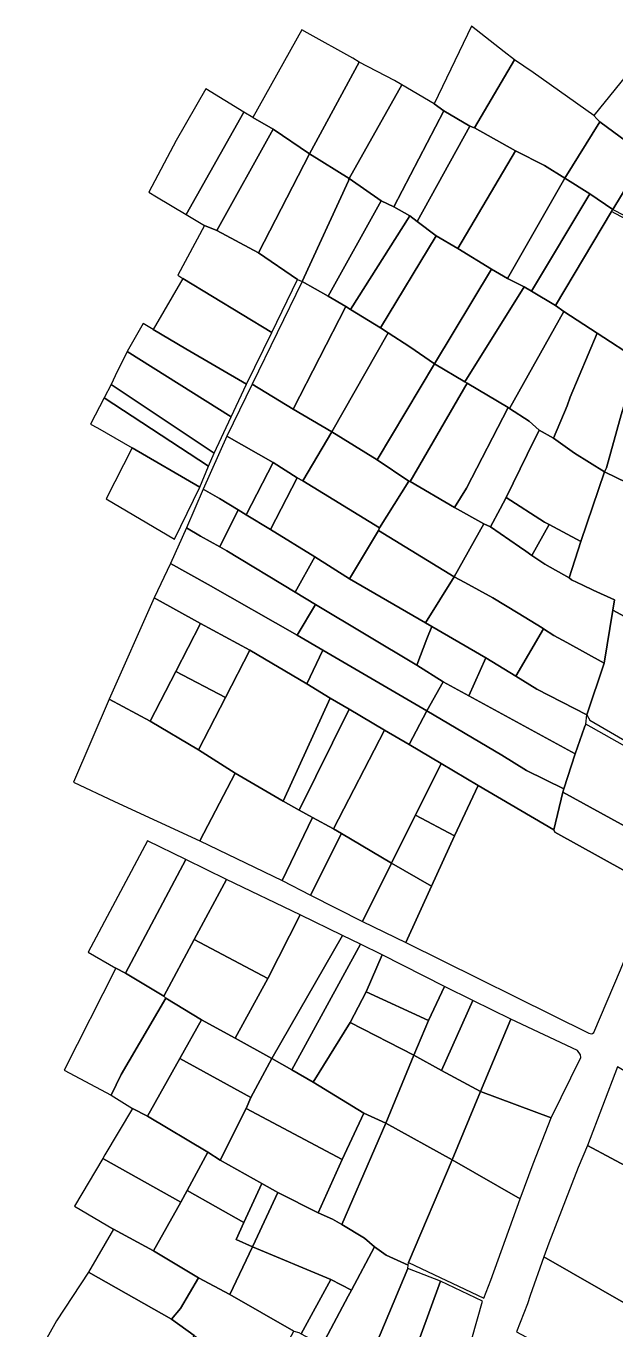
# Model space of a CAD drawing. Header units: metres. Extents: x 569648 to 571548, y 2333509 to 2335006.
# Drawn here: x 569678.2 to 569829.8, y 2334364.1 to 2334699.3 of the extents above; entities that cross this region are included whole.
import ezdxf

# ---------------------------------------------------------------- set-up
doc = ezdxf.new("R2010")
doc.units = ezdxf.units.M
doc.header["$MEASUREMENT"] = 0
doc.linetypes.add('CENTER', pattern=[2, 1.25, -0.25, 0.25, -0.25])
doc.layers.add('Net bo thua dat', color=210, linetype='CENTER', lineweight=30)

msp = doc.modelspace()

# ---------------------------------------------------------------- linework, layer by layer
at = {"layer": 'Net bo thua dat', "linetype": 'Continuous', "flags": 128}
for points in [[(569803.75, 2334690.63), (569801.07, 2334692.74), (569792.68, 2334699.34), (569783.05, 2334679.35), (569785.55, 2334677.52), (569792.24, 2334673.58), (569793.4, 2334673.15)], [(569763.79, 2334690.1), (569762.16, 2334691.06), (569750.42, 2334697.62), (569749.08, 2334698.34), (569736.45, 2334675.85), (569741.7, 2334672.8), (569751.03, 2334666.53)], [(569854.74, 2334681.96), (569849.96, 2334685.91), (569839.67, 2334694.43), (569839.09, 2334694.85), (569824.12, 2334676.36), (569824.92, 2334675.49), (569825.66, 2334674.73), (569837.36, 2334666.07), (569841.47, 2334663.58)], [(569774.78, 2334684.22), (569772.89, 2334685.33), (569763.79, 2334690.1), (569751.03, 2334666.53), (569761.23, 2334660.12)], [(569825.66, 2334674.73), (569824.92, 2334675.49), (569824.12, 2334676.36), (569808.53, 2334687.41), (569803.75, 2334690.63), (569793.4, 2334673.15), (569803.94, 2334667.27), (569811.47, 2334663.48), (569816.64, 2334660.21)], [(569734.14, 2334677.17), (569724.33, 2334683.23), (569716.76, 2334669.92), (569709.68, 2334656.65), (569711.67, 2334655.46), (569719.33, 2334650.9)], [(569785.55, 2334677.52), (569783.05, 2334679.35), (569774.78, 2334684.22), (569761.23, 2334660.12), (569769.41, 2334654.44), (569772.69, 2334652.89)], [(569741.7, 2334672.8), (569736.45, 2334675.85), (569734.14, 2334677.17), (569719.33, 2334650.9), (569723.99, 2334648.04), (569727.16, 2334646.81)], [(569792.24, 2334673.58), (569785.55, 2334677.52), (569772.69, 2334652.89), (569776.79, 2334650.59), (569778.66, 2334649.09)], [(569751.03, 2334666.53), (569741.7, 2334672.8), (569727.16, 2334646.81), (569737.91, 2334641.02)], [(569803.94, 2334667.27), (569793.4, 2334673.15), (569792.24, 2334673.58), (569778.66, 2334649.09), (569783.62, 2334645.42), (569789.14, 2334642.14)], [(569837.36, 2334666.07), (569825.66, 2334674.73), (569816.64, 2334660.21), (569823.13, 2334656.21), (569829, 2334652.21)], [(569761.01, 2334659.55), (569761.23, 2334660.12), (569751.03, 2334666.53), (569737.91, 2334641.02), (569747.94, 2334634.17), (569749.12, 2334633.7)], [(569816.64, 2334660.21), (569811.47, 2334663.48), (569803.94, 2334667.27), (569789.14, 2334642.14), (569797.82, 2334636.8), (569801.91, 2334634.47)], [(569841.47, 2334663.58), (569837.36, 2334666.07), (569829, 2334652.21), (569852.27, 2334640.21), (569855.07, 2334644.81), (569855.88, 2334646.01), (569856.83, 2334647.25), (569858.39, 2334648.94), (569860.27, 2334651.05), (569860.44, 2334651.52), (569860.38, 2334652.31), (569859.17, 2334652.51), (569857.51, 2334653.29)], [(569769.41, 2334654.44), (569761.23, 2334660.12), (569761.01, 2334659.55), (569749.12, 2334633.7), (569755.84, 2334629.87)], [(569823.13, 2334656.21), (569816.64, 2334660.21), (569801.91, 2334634.47), (569806.18, 2334632.25), (569808.05, 2334631.15)], [(569828.7, 2334651.67), (569829, 2334652.21), (569823.13, 2334656.21), (569808.05, 2334631.15), (569814.25, 2334627.49)], [(569776.79, 2334650.59), (569772.69, 2334652.89), (569769.41, 2334654.44), (569755.84, 2334629.87), (569760.34, 2334627.24), (569761.56, 2334626.48)], [(569783.62, 2334645.42), (569778.66, 2334649.09), (569776.79, 2334650.59), (569761.56, 2334626.48), (569769.29, 2334621.75)], [(569852.06, 2334639.16), (569828.7, 2334651.67), (569814.25, 2334627.49), (569816.41, 2334625.97), (569825.01, 2334620.42), (569835.52, 2334613.55), (569838.89, 2334611.71), (569840.23, 2334611.19), (569841.48, 2334610.87), (569848.03, 2334632.82)], [(569747.94, 2334634.17), (569737.91, 2334641.02), (569727.16, 2334646.81), (569723.99, 2334648.04), (569717.21, 2334635.33), (569718.42, 2334634.44), (569741.31, 2334620.53)], [(569797.82, 2334636.8), (569789.14, 2334642.14), (569783.62, 2334645.42), (569769.29, 2334621.75), (569771.23, 2334620.47), (569776.85, 2334616.87), (569783.16, 2334612.51)], [(569806.18, 2334632.25), (569801.91, 2334634.47), (569797.82, 2334636.8), (569783.16, 2334612.51), (569790.98, 2334607.84)], [(569741.31, 2334620.53), (569718.42, 2334634.44), (569710.86, 2334621.3), (569719.2, 2334616.31), (569734.85, 2334607.25)], [(569760.34, 2334627.24), (569755.84, 2334629.87), (569749.12, 2334633.7), (569736.29, 2334607.24), (569746.83, 2334600.86)], [(569816.41, 2334625.97), (569814.25, 2334627.49), (569808.05, 2334631.15), (569806.18, 2334632.25), (569790.98, 2334607.84), (569791.52, 2334607.51), (569802.09, 2334601.27), (569802.46, 2334601.03)], [(569771.23, 2334620.47), (569769.29, 2334621.75), (569761.56, 2334626.48), (569760.34, 2334627.24), (569746.83, 2334600.86), (569756.73, 2334594.98)], [(569825.01, 2334620.42), (569816.41, 2334625.97), (569802.46, 2334601.03), (569807.49, 2334597.78), (569810.09, 2334595.47), (569813.78, 2334593.36), (569817.24, 2334601.7), (569818.06, 2334603.93)], [(569719.2, 2334616.31), (569710.86, 2334621.3), (569708.27, 2334622.9), (569704.17, 2334615.65), (569730.87, 2334598.83), (569734.85, 2334607.25)], [(569783.16, 2334612.51), (569776.85, 2334616.87), (569771.23, 2334620.47), (569756.73, 2334594.98), (569768.41, 2334587.84)], [(569835.52, 2334613.55), (569825.01, 2334620.42), (569818.06, 2334603.93), (569817.24, 2334601.7), (569813.78, 2334593.36), (569819.18, 2334589.53), (569826.83, 2334584.72), (569827.34, 2334585.76), (569831.15, 2334599.4)], [(569704.17, 2334615.65), (569701.09, 2334609.39), (569700.07, 2334607.22), (569726.51, 2334589.53), (569730.87, 2334598.83)], [(569791.52, 2334607.51), (569790.98, 2334607.84), (569783.16, 2334612.51), (569768.41, 2334587.84), (569776.59, 2334582.36), (569776.87, 2334582.28)], [(569841.48, 2334610.87), (569840.23, 2334611.19), (569838.89, 2334611.71), (569835.52, 2334613.55), (569831.15, 2334599.4), (569827.34, 2334585.76), (569826.83, 2334584.72), (569835.52, 2334580.53), (569835.96, 2334581.7), (569836.55, 2334581.61), (569839.18, 2334591.38), (569839.55, 2334592.77), (569840.8, 2334596.72), (569842.58, 2334599.45), (569844.14, 2334603)], [(569700.07, 2334607.22), (569698.25, 2334603.74), (569725.09, 2334586.14), (569726.51, 2334589.53)], [(569746.83, 2334600.86), (569736.29, 2334607.24), (569729.76, 2334593.88), (569741.72, 2334587.13), (569747.83, 2334583.21), (569749.34, 2334582.4), (569756.73, 2334594.98)], [(569802.09, 2334601.27), (569791.52, 2334607.51), (569776.87, 2334582.28), (569788.33, 2334575.58), (569791.36, 2334580.53)], [(569698.25, 2334603.74), (569694.74, 2334597.02), (569696.5, 2334596.05), (569705.41, 2334590.92), (569722.83, 2334580.76), (569725.09, 2334586.14)], [(569806.96, 2334589.14), (569810.09, 2334595.47), (569807.49, 2334597.78), (569802.46, 2334601.03), (569802.09, 2334601.27), (569791.36, 2334580.53), (569788.33, 2334575.58), (569795.87, 2334571.37), (569797.52, 2334570.59), (569800.04, 2334575.25), (569801.57, 2334578.13)], [(569826.83, 2334584.72), (569819.18, 2334589.53), (569813.78, 2334593.36), (569810.09, 2334595.47), (569806.96, 2334589.14), (569801.57, 2334578.13), (569811.45, 2334571.79), (569812.63, 2334571.15), (569820.75, 2334566.77)], [(569741.72, 2334587.13), (569729.76, 2334593.88), (569723.68, 2334580.3), (569727.89, 2334577.83), (569732.69, 2334574.94), (569734.76, 2334573.7)], [(569776.59, 2334582.36), (569768.41, 2334587.84), (569756.73, 2334594.98), (569749.34, 2334582.4), (569769.02, 2334570.36)], [(569722.83, 2334580.76), (569705.41, 2334590.92), (569698.79, 2334577.74), (569716.33, 2334567.37)], [(569747.83, 2334583.21), (569741.72, 2334587.13), (569734.76, 2334573.7), (569740.98, 2334569.87)], [(569749.34, 2334582.4), (569747.83, 2334583.21), (569740.98, 2334569.87), (569752.39, 2334562.86), (569761.34, 2334557.18), (569768.8, 2334569.66), (569769.02, 2334570.36)], [(569795.87, 2334571.37), (569788.33, 2334575.58), (569776.87, 2334582.28), (569776.59, 2334582.36), (569769.02, 2334570.36), (569768.8, 2334569.66), (569788.18, 2334557.73)], [(569857.72, 2334550.43), (569831.84, 2334563.52), (569834.89, 2334577.8), (569834.45, 2334578.03), (569835.52, 2334580.53), (569826.83, 2334584.72), (569820.75, 2334566.77), (569817.76, 2334557.44), (569818.36, 2334556.93), (569821.29, 2334555.61), (569823.97, 2334554.32), (569829.42, 2334551.77), (569828.99, 2334549.14), (569853.11, 2334536.01)], [(569732.69, 2334574.94), (569727.89, 2334577.83), (569723.68, 2334580.3), (569719.41, 2334570.36), (569723.02, 2334568.21), (569727.96, 2334565.41)], [(569812.63, 2334571.15), (569811.45, 2334571.79), (569801.57, 2334578.13), (569800.04, 2334575.25), (569797.52, 2334570.59), (569805.05, 2334565.41), (569806.62, 2334564.32), (569808.18, 2334563.25)], [(569740.98, 2334569.87), (569734.76, 2334573.7), (569732.69, 2334574.94), (569727.96, 2334565.41), (569729.78, 2334564.38), (569747.32, 2334553.8), (569752.39, 2334562.86)], [(569729.78, 2334564.38), (569727.96, 2334565.41), (569723.02, 2334568.21), (569719.41, 2334570.36), (569715.26, 2334561.18), (569724.95, 2334555.75), (569747.89, 2334542.72), (569752.55, 2334550.64), (569747.32, 2334553.8)], [(569768.8, 2334569.66), (569761.34, 2334557.18), (569780.87, 2334545.86), (569788.18, 2334557.73)], [(569823.97, 2334554.32), (569821.29, 2334555.61), (569818.36, 2334556.93), (569817.76, 2334557.44), (569811.51, 2334560.96), (569808.18, 2334563.25), (569806.62, 2334564.32), (569805.05, 2334565.41), (569797.52, 2334570.59), (569795.87, 2334571.37), (569788.18, 2334557.73), (569790.94, 2334556.28), (569798.17, 2334552.3), (569804.69, 2334548.38), (569810.84, 2334544.63), (569811.17, 2334544.35), (569813.85, 2334542.64), (569817.15, 2334540.82), (569826.75, 2334535.53), (569828.99, 2334549.14), (569829.42, 2334551.77)], [(569820.75, 2334566.77), (569812.63, 2334571.15), (569808.18, 2334563.25), (569811.51, 2334560.96), (569817.76, 2334557.44)], [(569761.34, 2334557.18), (569752.39, 2334562.86), (569747.32, 2334553.8), (569752.55, 2334550.64), (569778.65, 2334535), (569781.15, 2334541.78), (569782.44, 2334544.96), (569780.87, 2334545.86)], [(569724.95, 2334555.75), (569715.26, 2334561.18), (569711.13, 2334552.31), (569723.03, 2334545.75), (569735.69, 2334538.91), (569750.35, 2334530.22), (569754.46, 2334538.86), (569747.89, 2334542.72)], [(569798.17, 2334552.3), (569790.94, 2334556.28), (569788.18, 2334557.73), (569780.87, 2334545.86), (569782.44, 2334544.96), (569796.38, 2334536.94), (569804.03, 2334532.21), (569811.17, 2334544.35), (569810.84, 2334544.63), (569804.69, 2334548.38)], [(569723.03, 2334545.75), (569711.13, 2334552.31), (569699.52, 2334526.25), (569710.1, 2334520.58), (569716.69, 2334533.42)], [(569778.65, 2334535), (569752.55, 2334550.64), (569747.89, 2334542.72), (569754.46, 2334538.86), (569781.17, 2334523.24), (569785.36, 2334530.71)], [(569853.49, 2334535.27), (569853.11, 2334536.01), (569828.99, 2334549.14), (569826.75, 2334535.53), (569822.29, 2334522.22), (569823.11, 2334520.86), (569844.74, 2334508.23), (569845.69, 2334508.26), (569846.3, 2334508.57), (569848.6, 2334516.07)], [(569735.69, 2334538.91), (569723.03, 2334545.75), (569716.69, 2334533.42), (569729.39, 2334526.68)], [(569796.38, 2334536.94), (569782.44, 2334544.96), (569781.15, 2334541.78), (569778.65, 2334535), (569785.36, 2334530.71), (569791.98, 2334527.1)], [(569826.75, 2334535.53), (569817.15, 2334540.82), (569813.85, 2334542.64), (569811.17, 2334544.35), (569804.03, 2334532.21), (569809.46, 2334528.82), (569822.29, 2334522.22)], [(569756.34, 2334526.5), (569750.35, 2334530.22), (569735.69, 2334538.91), (569729.39, 2334526.68), (569722.48, 2334513.25), (569731.92, 2334507.28), (569744.23, 2334500.01)], [(569754.46, 2334538.86), (569750.35, 2334530.22), (569756.34, 2334526.5), (569761.23, 2334523.71), (569770.29, 2334518.26), (569776.68, 2334514.62), (569781.17, 2334523.24)], [(569822.29, 2334522.22), (569809.46, 2334528.82), (569804.03, 2334532.21), (569796.38, 2334536.94), (569791.98, 2334527.1), (569819.36, 2334512.21), (569821.72, 2334519.11), (569822.03, 2334519.81)], [(569729.39, 2334526.68), (569716.69, 2334533.42), (569710.1, 2334520.58), (569722.48, 2334513.25)], [(569791.98, 2334527.1), (569785.36, 2334530.71), (569781.17, 2334523.24), (569800.48, 2334511.84), (569806.84, 2334507.93), (569816.43, 2334503.25), (569819.36, 2334512.21)], [(569731.92, 2334507.28), (569722.48, 2334513.25), (569710.1, 2334520.58), (569699.52, 2334526.25), (569690.36, 2334504.91), (569700.91, 2334500), (569722.8, 2334489.81)], [(569761.23, 2334523.71), (569756.34, 2334526.5), (569744.23, 2334500.01), (569748.35, 2334497.72)], [(569770.29, 2334518.26), (569761.23, 2334523.71), (569748.35, 2334497.72), (569751.76, 2334495.83), (569757.19, 2334492.93)], [(569781.17, 2334523.24), (569776.68, 2334514.62), (569784.91, 2334509.76), (569794.35, 2334504.08), (569813.86, 2334492.63), (569816.13, 2334502.34), (569816.43, 2334503.25), (569806.84, 2334507.93), (569800.48, 2334511.84)], [(569784.91, 2334509.76), (569776.68, 2334514.62), (569770.29, 2334518.26), (569757.19, 2334492.93), (569759.29, 2334491.69), (569772.09, 2334484.07)], [(569845.92, 2334506.88), (569844.84, 2334507.21), (569843.48, 2334507.73), (569822.03, 2334519.81), (569821.72, 2334519.11), (569819.36, 2334512.21), (569816.43, 2334503.25), (569816.13, 2334502.34), (569840.84, 2334488.81), (569843.83, 2334500), (569844.03, 2334500.76)], [(569794.35, 2334504.08), (569784.91, 2334509.76), (569778.26, 2334496.43), (569788.34, 2334491.09)], [(569731.92, 2334507.28), (569722.8, 2334489.81), (569743.99, 2334479.66), (569751.76, 2334495.83), (569748.35, 2334497.72), (569744.23, 2334500.01)], [(569837.95, 2334478.9), (569814.1, 2334492.04), (569813.86, 2334492.63), (569794.35, 2334504.08), (569788.34, 2334491.09), (569782.36, 2334478.16), (569775.78, 2334463.67), (569822.82, 2334440.38), (569823.41, 2334440.26), (569823.8, 2334440.34), (569824.08, 2334440.6), (569831, 2334456.67), (569833.02, 2334461.74), (569833.52, 2334462.94), (569833.89, 2334463.95)], [(569816.13, 2334502.34), (569813.86, 2334492.63), (569814.1, 2334492.04), (569837.95, 2334478.9), (569840.84, 2334488.81)], [(569759.29, 2334491.69), (569757.19, 2334492.93), (569751.76, 2334495.83), (569743.99, 2334479.66), (569751.27, 2334475.84)], [(569788.34, 2334491.09), (569778.26, 2334496.43), (569772.09, 2334484.07), (569782.36, 2334478.16)], [(569772.09, 2334484.07), (569759.29, 2334491.69), (569751.27, 2334475.84), (569764.67, 2334469.1)], [(569719.25, 2334485.05), (569709.37, 2334489.87), (569694.16, 2334461.24), (569701.22, 2334457.12), (569703.74, 2334455.8)], [(569729.68, 2334479.91), (569719.25, 2334485.05), (569703.74, 2334455.8), (569713.57, 2334449.88), (569721.39, 2334464.51)], [(569782.36, 2334478.16), (569772.09, 2334484.07), (569764.67, 2334469.1), (569775.78, 2334463.67)], [(569748.66, 2334470.8), (569729.68, 2334479.91), (569721.39, 2334464.51), (569740.29, 2334454.48)], [(569759.49, 2334465.53), (569748.66, 2334470.8), (569740.29, 2334454.48), (569731.88, 2334439.07), (569741.33, 2334433.91)], [(569740.29, 2334454.48), (569721.39, 2334464.51), (569713.57, 2334449.88), (569714.11, 2334449.35), (569723.25, 2334443.83), (569731.88, 2334439.07)], [(569764.17, 2334463.25), (569759.49, 2334465.53), (569741.33, 2334433.91), (569746.49, 2334430.92)], [(569765.6, 2334451.06), (569769.74, 2334460.54), (569764.17, 2334463.25), (569746.49, 2334430.92), (569751.98, 2334427.75), (569761.46, 2334443.16)], [(569785.76, 2334452.35), (569769.74, 2334460.54), (569765.6, 2334451.06), (569781.65, 2334443.68)], [(569714.11, 2334449.35), (569713.57, 2334449.88), (569703.74, 2334455.8), (569701.22, 2334457.12), (569687.97, 2334430.91), (569700.07, 2334424.42), (569702.6, 2334429.74)], [(569781.65, 2334443.68), (569765.6, 2334451.06), (569761.46, 2334443.16), (569777.81, 2334434.69)], [(569793.04, 2334448.78), (569785.76, 2334452.35), (569781.65, 2334443.68), (569777.81, 2334434.69), (569784.98, 2334430.8)], [(569717.72, 2334433.86), (569723.25, 2334443.83), (569714.11, 2334449.35), (569702.6, 2334429.74), (569700.07, 2334424.42), (569705.54, 2334421.03), (569709.35, 2334419.02)], [(569802.8, 2334443.99), (569793.04, 2334448.78), (569784.98, 2334430.8), (569795.02, 2334425.36)], [(569741.33, 2334433.91), (569731.88, 2334439.07), (569723.25, 2334443.83), (569717.72, 2334433.86), (569735.92, 2334423.81)], [(569777.81, 2334434.69), (569761.46, 2334443.16), (569751.98, 2334427.75), (569765.02, 2334419.86), (569770.64, 2334417.22)], [(569820.77, 2334434.15), (569820.73, 2334434.79), (569819.9, 2334435.91), (569802.8, 2334443.99), (569795.02, 2334425.36), (569813.12, 2334418.63)], [(569795.02, 2334425.36), (569784.98, 2334430.8), (569777.81, 2334434.69), (569770.64, 2334417.22), (569787.74, 2334407.85)], [(569734.74, 2334421.02), (569735.92, 2334423.81), (569717.72, 2334433.86), (569709.35, 2334419.02), (569724.88, 2334409.8), (569728.06, 2334407.73)], [(569751.98, 2334427.75), (569746.49, 2334430.92), (569741.33, 2334433.91), (569735.92, 2334423.81), (569734.74, 2334421.02), (569759.38, 2334407.87), (569765.02, 2334419.86)], [(569869.05, 2334407.52), (569864.51, 2334410.67), (569856.68, 2334415.79), (569856.23, 2334415.62), (569843.46, 2334423.5), (569842.44, 2334424.43), (569830.17, 2334431.69), (569822.48, 2334411.49), (569834.66, 2334404.99), (569835.19, 2334404.42), (569845.12, 2334398.48), (569847, 2334397.46), (569861, 2334389.09), (569863.31, 2334394), (569862.91, 2334394.94), (569863.02, 2334396.43), (569863.45, 2334397.15), (569864.07, 2334397.33), (569864.24, 2334397.73)], [(569813.12, 2334418.63), (569795.02, 2334425.36), (569787.74, 2334407.85), (569805.19, 2334397.79), (569808.5, 2334406.83)], [(569709.35, 2334419.02), (569705.54, 2334421.03), (569698.41, 2334409.11), (569697.86, 2334408.17), (569717.98, 2334396.95), (569719.59, 2334399.95), (569724.88, 2334409.8)], [(569734.74, 2334421.02), (569728.06, 2334407.73), (569738.76, 2334401.75), (569742.86, 2334399.45), (569753.22, 2334394.17), (569759.38, 2334407.87)], [(569770.64, 2334417.22), (569765.02, 2334419.86), (569759.38, 2334407.87), (569753.22, 2334394.17), (569756.9, 2334392.57), (569759.31, 2334391.18)], [(569787.74, 2334407.85), (569770.64, 2334417.22), (569759.31, 2334391.18), (569765.12, 2334387.69), (569767.7, 2334385.44), (569770.73, 2334383.32), (569776.4, 2334380.76), (569776.49, 2334381.4)], [(569845.12, 2334398.48), (569835.19, 2334404.42), (569834.66, 2334404.99), (569822.48, 2334411.49), (569820.06, 2334405.83), (569812.54, 2334386.39), (569811.27, 2334382.89), (569832.97, 2334370.49), (569837.33, 2334381.55), (569838.34, 2334384.6), (569841.15, 2334390.46)], [(569717.98, 2334396.95), (569697.86, 2334408.17), (569690.62, 2334395.89), (569700.66, 2334389.98), (569710.93, 2334384.43)], [(569738.76, 2334401.75), (569728.06, 2334407.73), (569724.88, 2334409.8), (569719.59, 2334399.95), (569734.17, 2334391.68)], [(569805.19, 2334397.79), (569787.74, 2334407.85), (569776.49, 2334381.4), (569795.8, 2334372.22), (569797.61, 2334376.92)], [(569742.86, 2334399.45), (569738.76, 2334401.75), (569734.17, 2334391.68), (569732.2, 2334387.35), (569736.39, 2334385.42), (569737.07, 2334386.88)], [(569734.17, 2334391.68), (569719.59, 2334399.95), (569717.98, 2334396.95), (569710.93, 2334384.43), (569722.51, 2334377.5), (569730.54, 2334373.16), (569736.39, 2334385.42), (569732.2, 2334387.35)], [(569767.7, 2334385.44), (569765.12, 2334387.69), (569759.31, 2334391.18), (569756.9, 2334392.57), (569753.22, 2334394.17), (569742.86, 2334399.45), (569737.07, 2334386.88), (569736.39, 2334385.42), (569756.47, 2334377.01), (569761.79, 2334374.3)], [(569722.51, 2334377.5), (569710.93, 2334384.43), (569700.66, 2334389.98), (569694.19, 2334378.97), (569715.54, 2334366.81), (569717.82, 2334369.6)], [(569756.47, 2334377.01), (569736.39, 2334385.42), (569730.54, 2334373.16), (569747.01, 2334363.8), (569748.31, 2334363.39), (569748.9, 2334363.07)], [(569776.32, 2334379.92), (569776.4, 2334380.76), (569770.73, 2334383.32), (569767.7, 2334385.44), (569761.79, 2334374.3), (569760.98, 2334372.78), (569754.25, 2334360.15), (569765.38, 2334353.9)], [(569848.98, 2334361.75), (569848.95, 2334361.78), (569832.97, 2334370.49), (569811.27, 2334382.89), (569807.76, 2334372.91), (569807.05, 2334370.8), (569804.2, 2334363.6), (569841.8, 2334343.43)], [(569721.38, 2334362.66), (569715.54, 2334366.81), (569694.19, 2334378.97), (569685.94, 2334366.38), (569678.16, 2334352.46), (569678.88, 2334351.65), (569687.19, 2334345.95), (569689.84, 2334344.32), (569692.29, 2334343.5), (569693.5, 2334343.06), (569697.03, 2334348.77), (569700.15, 2334350.09), (569702.98, 2334349.52), (569711.49, 2334346.5), (569712.14, 2334346.07)], [(569747.01, 2334363.8), (569730.54, 2334373.16), (569722.51, 2334377.5), (569717.82, 2334369.6), (569715.54, 2334366.81), (569721.38, 2334362.66), (569726.87, 2334358.72), (569728.96, 2334356.94), (569729.92, 2334355.6), (569730.14, 2334354.45), (569739.5, 2334349.87), (569739.82, 2334350.39)], [(569784.7, 2334376.58), (569776.32, 2334379.92), (569765.38, 2334353.9), (569774.44, 2334349.16), (569776.3, 2334354.13), (569779.35, 2334362.06)], [(569760.98, 2334372.78), (569761.79, 2334374.3), (569756.47, 2334377.01), (569748.9, 2334363.07), (569754.25, 2334360.15)], [(569795.51, 2334371.47), (569784.7, 2334376.58), (569779.35, 2334362.06), (569791.31, 2334356.65)]]:
    msp.add_lwpolyline(points, close=True, dxfattribs=at)

doc.saveas('drawing.dxf')
